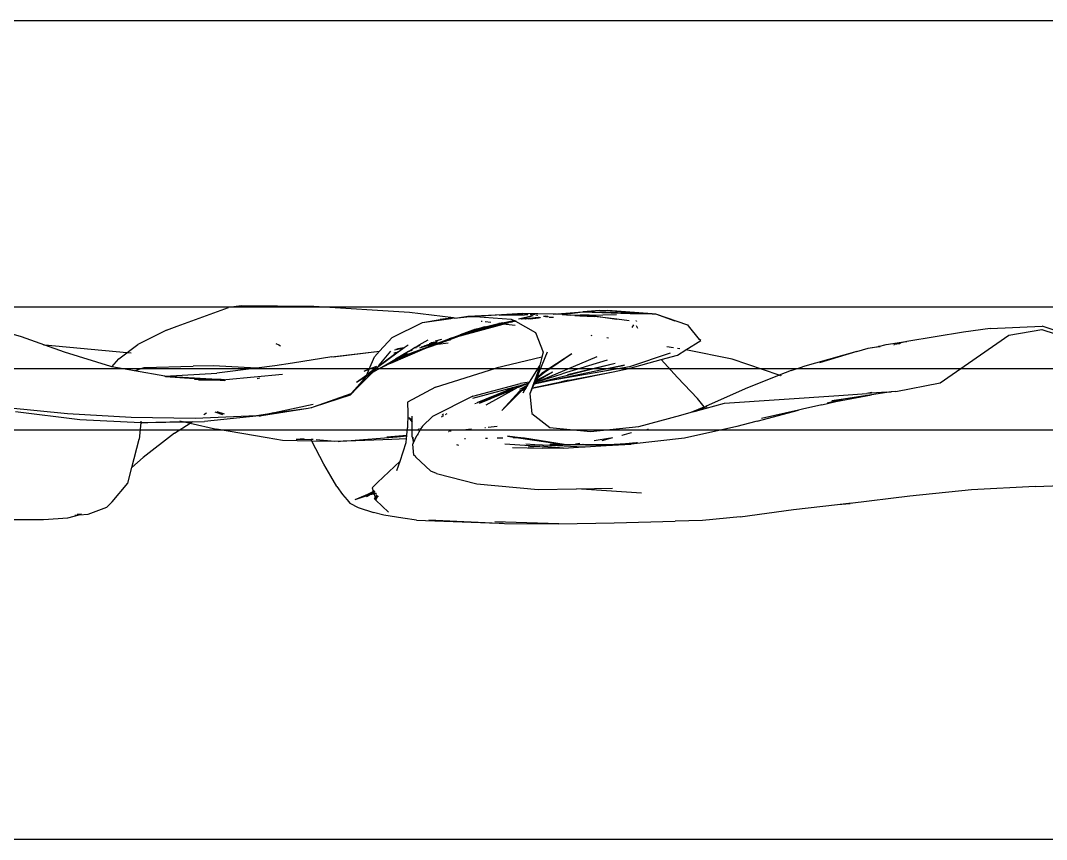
# Model space of a CAD drawing. Header units: millimetres. Extents: x -41292 to 298682, y -22072 to 33155.
# Drawn here: x 32551.6 to 32802.2, y 1090.6 to 1290.6 of the extents above; entities that cross this region are included whole.
import ezdxf

# ---------------------------------------------------------------- set-up
doc = ezdxf.new("R2010")
doc.units = ezdxf.units.MM
doc.layers.add('창호', color=4, linetype='Continuous')
doc.layers.add('틀', color=8, linetype='Continuous')

# ---------------------------------------------------------------- blocks, each defined once
blk = doc.blocks.new('AHSISHEUD')
for p, q in [((33217.21, 18864.06), (33229.81, 18868.62)), ((33232.99, 18869), (33229.81, 18868.62)), ((33250.64, 18868.85), (33232.99, 18869)), ((33274.03, 18867.37), (33250.64, 18868.85)), ((33284.71, 18866.04), (33274.03, 18867.37)), ((33301.65, 18867.16), (33290.01, 18866.38)), ((33291.56, 18866.66), (33301.65, 18867.16)), ((33297.73, 18866.81), (33302.8, 18866.88)), ((33309.05, 18866.99), (33301.65, 18867.16)), ((33302.8, 18866.88), (33302.09, 18866.82)), ((33303.02, 18866.83), (33302.8, 18866.88)), ((33303.49, 18866.89), (33303.72, 18866.85)), ((33303.72, 18866.85), (33303.88, 18866.89)), ((33303.97, 18866.82), (33303.72, 18866.85)), ((33304.14, 18866.86), (33303.97, 18866.82)), ((33304.7, 18866.79), (33304.14, 18866.86)), ((33309.05, 18866.99), (33316.33, 18867.52)), ((33309.93, 18866.97), (33309.05, 18866.99)), ((33311.26, 18866.88), (33309.93, 18866.97)), ((33311.26, 18866.88), (33311.4, 18866.9)), ((33311.4, 18866.9), (33316.33, 18867.52)), ((33311.4, 18866.9), (33313.29, 18866.75)), ((33320.49, 18867.85), (33316.33, 18867.52)), ((33333.24, 18867.04), (33316.33, 18867.52)), ((33316.33, 18867.52), (33327.87, 18867.12)), ((33317.89, 18866.71), (33324.55, 18866.87)), ((33333.24, 18867.04), (33320.49, 18867.85)), ((33320.49, 18867.85), (33322.46, 18867.83)), ((33333.24, 18867.04), (33322.46, 18867.83)), ((33327.87, 18867.12), (33333.24, 18867.04)), ((33333.24, 18867.04), (33334.1, 18867.01)), ((33334.1, 18867.01), (33338.79, 18865.3)), ((33334.1, 18867.01), (33341.89, 18864.33)), ((33179.22, 18861.39), (33167.36, 18864.85)), ((33269.77, 18861.3), (33277.16, 18864.93)), ((33277.16, 18864.93), (33284.08, 18865.91)), ((33277.16, 18864.93), (33281.51, 18865.62)), ((33284.71, 18866.04), (33281.51, 18865.62)), ((33281.51, 18865.62), (33284.08, 18865.91)), ((33284.08, 18865.91), (33284.71, 18866.04)), ((33284.95, 18866.01), (33284.71, 18866.04)), ((33284.95, 18866.01), (33285.72, 18866.1)), ((33285.38, 18865.96), (33285.31, 18865.97)), ((33285.72, 18866.1), (33288.26, 18866.51)), ((33285.72, 18866.1), (33287.96, 18866.27)), ((33286.41, 18861.65), (33296.87, 18864.53)), ((33287.96, 18866.27), (33289.39, 18866.43)), ((33290.01, 18866.38), (33287.96, 18866.27)), ((33288.26, 18866.51), (33291.56, 18866.66)), ((33288.26, 18866.51), (33289.39, 18866.43)), ((33289.39, 18866.43), (33291.56, 18866.66)), ((33289.39, 18866.43), (33290.01, 18866.38)), ((33296.1, 18864.47), (33289.44, 18862.76)), ((33290.01, 18866.38), (33298.86, 18865.77)), ((33291.41, 18863.49), (33296.1, 18864.47)), ((33291.72, 18865.17), (33291.47, 18865.2)), ((33295.37, 18864.49), (33291.84, 18863.65)), ((33293.82, 18864.91), (33292.46, 18865.08)), ((33295.97, 18864.65), (33295.37, 18864.49)), ((33296.12, 18864.63), (33295.37, 18864.49)), ((33295.97, 18864.65), (33295.8, 18864.67)), ((33302.09, 18866.82), (33295.9, 18866.71)), ((33295.9, 18866.71), (33297.73, 18866.81)), ((33296.67, 18864.83), (33295.97, 18864.65)), ((33296.12, 18864.63), (33295.97, 18864.65)), ((33296.52, 18864.58), (33296.1, 18864.47)), ((33296.18, 18864.62), (33296.12, 18864.63)), ((33296.18, 18864.62), (33297.56, 18864.84)), ((33296.52, 18864.58), (33296.18, 18864.62)), ((33296.59, 18864.57), (33296.52, 18864.58)), ((33296.67, 18864.59), (33296.59, 18864.57)), ((33296.67, 18864.83), (33299.51, 18865.4)), ((33296.67, 18864.83), (33298.31, 18865.04)), ((33296.67, 18864.59), (33298.28, 18864.92)), ((33297.56, 18864.84), (33296.67, 18864.59)), ((33296.87, 18864.53), (33296.67, 18864.59)), ((33296.87, 18864.53), (33298.28, 18864.92)), ((33299.79, 18864.17), (33296.87, 18864.53)), ((33297.9, 18864.9), (33297.56, 18864.84)), ((33297.73, 18866.81), (33302.09, 18866.82)), ((33298.31, 18865.04), (33297.9, 18864.9)), ((33298.28, 18864.92), (33297.9, 18864.9)), ((33298.61, 18865.02), (33298.28, 18864.92)), ((33298.31, 18865.04), (33298.52, 18865.09)), ((33298.52, 18865.09), (33298.82, 18865.13)), ((33298.61, 18865.02), (33299.27, 18865.2)), ((33298.61, 18865.02), (33299.1, 18865.09)), ((33298.82, 18865.13), (33299.16, 18865.22)), ((33298.86, 18865.77), (33299.51, 18865.4)), ((33299.76, 18865.26), (33299.1, 18865.09)), ((33299.1, 18865.09), (33299.27, 18865.2)), ((33299.16, 18865.22), (33299.27, 18865.2)), ((33299.27, 18865.2), (33299.6, 18865.29)), ((33299.51, 18865.4), (33299.65, 18865.43)), ((33299.63, 18865.34), (33299.51, 18865.4)), ((33299.6, 18865.29), (33299.63, 18865.34)), ((33299.6, 18865.29), (33299.7, 18865.3)), ((33299.63, 18865.34), (33299.73, 18865.4)), ((33299.63, 18865.34), (33299.7, 18865.3)), ((33299.78, 18865.38), (33299.7, 18865.3)), ((33299.7, 18865.3), (33299.76, 18865.26)), ((33299.76, 18865.26), (33299.8, 18865.24)), ((33299.78, 18865.38), (33299.84, 18865.35)), ((33299.8, 18865.24), (33299.89, 18865.33)), ((33299.8, 18865.24), (33299.85, 18865.22)), ((33299.85, 18865.22), (33299.98, 18865.29)), ((33300, 18865.28), (33299.85, 18865.22)), ((33299.85, 18865.22), (33304.76, 18862.47)), ((33300.07, 18865.25), (33300, 18865.28)), ((33304.14, 18866.55), (33300.61, 18865.77)), ((33301.2, 18865.78), (33301.38, 18865.78)), ((33301.44, 18865.8), (33301.38, 18865.78)), ((33301.49, 18865.78), (33301.44, 18865.8)), ((33304.14, 18866.55), (33301.49, 18865.78)), ((33301.49, 18865.78), (33303.25, 18865.96)), ((33302.3, 18865.78), (33302.4, 18865.78)), ((33302.4, 18865.78), (33303.25, 18865.96)), ((33302.97, 18865.79), (33304.56, 18866.03)), ((33303.25, 18865.96), (33303.31, 18865.97)), ((33303.31, 18865.97), (33305.39, 18866.25)), ((33303.31, 18865.97), (33305.59, 18866.2)), ((33303.31, 18865.97), (33304.56, 18866.03)), ((33303.46, 18865.78), (33303.34, 18865.79)), ((33303.46, 18865.78), (33305.53, 18866.08)), ((33304.94, 18866.05), (33303.46, 18865.78)), ((33304.18, 18866.54), (33304.14, 18866.55)), ((33304.56, 18866.03), (33304.94, 18866.05)), ((33305.25, 18866.73), (33304.84, 18866.69)), ((33304.94, 18866.05), (33305.59, 18866.2)), ((33304.94, 18866.05), (33305.53, 18866.08)), ((33305.25, 18866.73), (33305.32, 18866.72)), ((33305.39, 18866.25), (33305.45, 18866.24)), ((33305.53, 18866.08), (33305.9, 18866.13)), ((33305.59, 18866.2), (33305.72, 18866.17)), ((33305.9, 18866.13), (33306.01, 18866.1)), ((33307.1, 18866.36), (33306.75, 18866.41)), ((33307.29, 18866.44), (33307.1, 18866.36)), ((33307.78, 18866.43), (33307.1, 18866.36)), ((33307.29, 18866.44), (33307.36, 18866.48)), ((33307.32, 18866.33), (33307.78, 18866.43)), ((33307.36, 18866.48), (33307.5, 18866.46)), ((33307.78, 18866.43), (33307.92, 18866.41)), ((33308.12, 18866.21), (33309.18, 18866.26)), ((33314.38, 18866.67), (33313.29, 18866.75)), ((33315.68, 18866.73), (33314.38, 18866.67)), ((33314.38, 18866.67), (33315.61, 18866.59)), ((33315.61, 18866.59), (33317.89, 18866.71)), ((33315.61, 18866.59), (33319.18, 18866.36)), ((33317.89, 18866.71), (33315.68, 18866.73)), ((33317.89, 18866.71), (33324.6, 18865.75)), ((33324.6, 18865.75), (33319.18, 18866.36)), ((33327.68, 18865.36), (33324.6, 18865.75)), ((33328.69, 18864.33), (33328.28, 18863.72)), ((33329.37, 18865.37), (33329.29, 18865.25)), ((33329.47, 18865.24), (33329.51, 18865.35)), ((33338.79, 18865.3), (33338.84, 18865.28)), ((33341.89, 18864.33), (33342.08, 18864.1)), ((33214.67, 18863.04), (33207.62, 18859.54)), ((33214.67, 18863.04), (33217.21, 18864.06)), ((33289.44, 18862.76), (33283.69, 18860.95)), ((33283.69, 18860.95), (33286.36, 18861.94)), ((33290.71, 18863.35), (33286.36, 18861.94)), ((33289.46, 18863.08), (33286.36, 18861.94)), ((33289.44, 18862.76), (33286.41, 18861.65)), ((33289.44, 18862.76), (33291.41, 18863.49)), ((33289.73, 18863.14), (33289.46, 18863.08)), ((33289.87, 18863.18), (33289.73, 18863.14)), ((33289.87, 18863.18), (33292.05, 18863.81)), ((33290.71, 18863.35), (33289.87, 18863.18)), ((33290.71, 18863.35), (33291.41, 18863.49)), ((33291.13, 18863.48), (33290.71, 18863.35)), ((33292.05, 18863.81), (33291.13, 18863.48)), ((33291.84, 18863.65), (33291.13, 18863.48)), ((33291.41, 18863.49), (33291.84, 18863.65)), ((33291.84, 18863.65), (33292.42, 18863.9)), ((33292.42, 18863.9), (33292.05, 18863.81)), ((33292.42, 18863.9), (33292.65, 18863.95)), ((33304.76, 18862.47), (33306.67, 18857.72)), ((33329.73, 18863.43), (33329.45, 18864.07)), ((33342.08, 18864.1), (33342.16, 18864.07)), ((33344.85, 18860.8), (33342.16, 18864.07)), ((33409.32, 18862.57), (33395.47, 18860.31)), ((33403.63, 18850.19), (33420.41, 18861.84)), ((33415.83, 18863.46), (33409.32, 18862.57)), ((33415.83, 18863.46), (33428.57, 18864.04)), ((33420.41, 18861.84), (33428.43, 18863.24)), ((33428.43, 18863.24), (33435, 18861.13)), ((33428.99, 18863.88), (33428.57, 18864.04)), ((33435.6, 18861.65), (33428.99, 18863.88)), ((33184.9, 18859.37), (33179.22, 18861.39)), ((33184.9, 18859.37), (33184.55, 18859.41)), ((33189.75, 18857.66), (33184.9, 18859.37)), ((33204.96, 18857.54), (33184.9, 18859.37)), ((33205.38, 18857.85), (33207.62, 18859.54)), ((33241.36, 18859.77), (33242.04, 18859.44)), ((33242.04, 18859.44), (33242.51, 18859.21)), ((33266.64, 18857.89), (33269.77, 18861.3)), ((33272.73, 18858.82), (33273.68, 18859.51)), ((33276.05, 18859.23), (33276.23, 18859.33)), ((33276.23, 18859.33), (33276.39, 18859.43)), ((33276.57, 18859.4), (33276.23, 18859.33)), ((33276.39, 18859.43), (33278.55, 18860.71)), ((33276.39, 18859.43), (33276.68, 18859.48)), ((33278.68, 18859.37), (33276.4, 18858.66)), ((33278.27, 18859.32), (33276.88, 18858.87)), ((33277.2, 18858.29), (33281.76, 18860.24)), ((33280.93, 18859.65), (33277.2, 18858.29)), ((33277.77, 18859.27), (33278.27, 18859.32)), ((33278.15, 18859.44), (33280.18, 18859.94)), ((33278.31, 18859.33), (33278.27, 18859.32)), ((33280.18, 18859.94), (33278.31, 18859.33)), ((33278.31, 18859.33), (33278.68, 18859.37)), ((33278.7, 18859.38), (33278.68, 18859.37)), ((33280.07, 18859.81), (33278.7, 18859.38)), ((33278.7, 18859.38), (33279.49, 18859.48)), ((33280.18, 18859.94), (33278.83, 18859.74)), ((33279.14, 18859.27), (33281.76, 18860.24)), ((33279.16, 18859.89), (33279.26, 18859.93)), ((33280.81, 18860.24), (33279.26, 18859.93)), ((33279.26, 18859.93), (33280.63, 18860.13)), ((33280.18, 18859.94), (33280.37, 18859.99)), ((33280.36, 18860.42), (33281.9, 18860.87)), ((33280.47, 18860.04), (33280.37, 18859.99)), ((33283.62, 18860.63), (33280.93, 18859.65)), ((33280.93, 18859.65), (33283.47, 18859.96)), ((33281.76, 18860.24), (33283.69, 18860.95)), ((33286.41, 18861.65), (33283.62, 18860.63)), ((33283.62, 18860.63), (33283.98, 18860.69)), ((33283.69, 18860.95), (33286.41, 18861.65)), ((33318.6, 18861.67), (33318.35, 18861.71)), ((33322.6, 18861.08), (33322.23, 18861.14)), ((33341.51, 18858.24), (33345.14, 18860.51)), ((33345.14, 18860.51), (33344.85, 18860.8)), ((33388.6, 18859.07), (33390.47, 18859.57)), ((33390.47, 18859.57), (33395.26, 18860.27)), ((33392.27, 18859.51), (33392.44, 18859.58)), ((33393.68, 18859.71), (33392.44, 18859.58)), ((33393.31, 18859.9), (33395.26, 18860.27)), ((33395.06, 18860.17), (33393.31, 18859.9)), ((33393.86, 18859.76), (33393.68, 18859.71)), ((33395.26, 18860.27), (33395.42, 18860.29)), ((33395.42, 18860.29), (33395.47, 18860.31)), ((33201, 18854.16), (33189.75, 18857.66)), ((33202.95, 18856.05), (33204.96, 18857.54)), ((33204.96, 18857.54), (33205.38, 18857.85)), ((33206.03, 18857.45), (33204.96, 18857.54)), ((33254.98, 18856.5), (33266.64, 18857.89)), ((33255.37, 18856.5), (33266.64, 18857.89)), ((33265.41, 18856.55), (33266.64, 18857.89)), ((33266.19, 18853.99), (33271.23, 18857.73)), ((33266.59, 18854.47), (33269.44, 18857.94)), ((33271.23, 18857.73), (33266.88, 18854.59)), ((33269.44, 18854.97), (33277.2, 18858.29)), ((33275.56, 18857.69), (33269.44, 18854.97)), ((33270.2, 18857.48), (33271.23, 18857.73)), ((33272.35, 18858.54), (33270.31, 18858.16)), ((33273.72, 18857.85), (33270.6, 18856.01)), ((33270.63, 18858.38), (33270.72, 18858.41)), ((33270.72, 18858.41), (33272.35, 18858.54)), ((33275.56, 18857.69), (33271.03, 18856.04)), ((33271.06, 18858.54), (33272.73, 18858.82)), ((33271.23, 18857.73), (33272.35, 18858.54)), ((33271.9, 18856.51), (33279.1, 18859.25)), ((33273.41, 18857.32), (33271.9, 18856.51)), ((33272.35, 18858.54), (33272.73, 18858.82)), ((33273.72, 18857.85), (33275.16, 18858.7)), ((33274.55, 18858.08), (33273.72, 18857.85)), ((33274.68, 18858.16), (33274.55, 18858.08)), ((33275.69, 18859.02), (33275.16, 18858.7)), ((33275.16, 18858.7), (33275.71, 18858.84)), ((33279.1, 18859.25), (33275.56, 18857.69)), ((33275.69, 18859.02), (33275.87, 18859.12)), ((33275.69, 18859.02), (33276.02, 18859.04)), ((33275.87, 18859.12), (33276.36, 18859.26)), ((33275.87, 18859.12), (33276.05, 18859.23)), ((33276.02, 18859.04), (33276.05, 18859.06)), ((33276.36, 18859.26), (33276.05, 18859.23)), ((33276.4, 18859.29), (33276.36, 18859.26)), ((33277.74, 18859.25), (33277.77, 18859.27)), ((33279.1, 18859.25), (33279.14, 18859.27)), ((33305.07, 18851.44), (33307.73, 18857.73)), ((33306.67, 18857.72), (33306.31, 18856.42)), ((33306.44, 18852.61), (33313.68, 18857.32)), ((33306.93, 18852.81), (33313.68, 18857.32)), ((33337.66, 18857.4), (33327.71, 18854.06)), ((33334.07, 18857.4), (33334.05, 18857.43)), ((33335.46, 18855.85), (33339.46, 18856.96)), ((33338.48, 18858.73), (33336.82, 18858.97)), ((33339.99, 18858.5), (33339.43, 18858.58)), ((33339.46, 18856.96), (33341.51, 18858.24)), ((33352.85, 18855.95), (33341.51, 18858.24)), ((33383.23, 18857.82), (33369.96, 18854.1)), ((33383.23, 18857.82), (33374.15, 18855.08)), ((33383.23, 18857.82), (33386.04, 18858.66)), ((33386.04, 18858.66), (33388.6, 18859.07)), ((33386.04, 18858.66), (33388.15, 18858.95)), ((33388.3, 18858.97), (33388.95, 18859.06)), ((33389.25, 18859.16), (33388.6, 18859.07)), ((33201.27, 18854.11), (33202.95, 18856.05)), ((33226.08, 18854.37), (33221.15, 18854.27)), ((33236.63, 18853.79), (33226.08, 18854.37)), ((33241.08, 18854.35), (33236.63, 18853.79)), ((33245.42, 18855.01), (33241.08, 18854.35)), ((33254.98, 18856.5), (33245.42, 18855.01)), ((33264.18, 18853.55), (33265.41, 18856.55)), ((33266.69, 18854.45), (33266.39, 18854.23)), ((33266.39, 18854.23), (33266.51, 18854.38)), ((33266.51, 18854.38), (33266.59, 18854.47)), ((33266.69, 18854.45), (33266.51, 18854.38)), ((33266.59, 18854.47), (33266.88, 18854.59)), ((33266.88, 18854.59), (33266.69, 18854.45)), ((33270.91, 18855.99), (33267.4, 18854.12)), ((33267.4, 18854.12), (33270.02, 18855.66)), ((33270.91, 18855.99), (33267.43, 18854.08)), ((33267.43, 18854.08), (33268.39, 18854.52)), ((33269.44, 18854.97), (33268.39, 18854.52)), ((33270.02, 18855.66), (33270.6, 18856.01)), ((33270.91, 18855.99), (33270.02, 18855.66)), ((33270.6, 18856.01), (33271.82, 18856.47)), ((33270.91, 18855.99), (33271.03, 18856.04)), ((33271.82, 18856.47), (33271.03, 18856.04)), ((33271.82, 18856.47), (33271.9, 18856.51)), ((33306.31, 18856.42), (33295.08, 18853.78)), ((33305.8, 18854.53), (33303.26, 18850.35)), ((33324.25, 18854.91), (33304.43, 18849.94)), ((33305.8, 18854.53), (33305.28, 18852.63)), ((33306.31, 18856.42), (33305.8, 18854.53)), ((33319.77, 18856.56), (33306.11, 18850.8)), ((33326.5, 18854.5), (33308.56, 18850.75)), ((33322.29, 18855.76), (33311.26, 18852.41)), ((33324.25, 18854.91), (33312.6, 18852.11)), ((33321.17, 18853.46), (33326.5, 18854.5)), ((33327.57, 18853.66), (33335.46, 18855.85)), ((33339.46, 18851.51), (33335.46, 18855.85)), ((33364.33, 18852.03), (33352.85, 18855.95)), ((33201.27, 18854.11), (33201, 18854.16)), ((33206.84, 18853.12), (33201.27, 18854.11)), ((33206.84, 18853.12), (33209.16, 18853.92)), ((33214.21, 18851.81), (33206.84, 18853.12)), ((33209.16, 18853.92), (33221.15, 18854.27)), ((33214.21, 18851.81), (33226.92, 18852.55)), ((33214.42, 18851.76), (33214.21, 18851.81)), ((33236.63, 18853.79), (33226.92, 18852.55)), ((33242.99, 18852.2), (33229.14, 18850.92)), ((33260.37, 18848.15), (33264.97, 18852.68)), ((33261.05, 18850.36), (33263.6, 18852.16)), ((33262.89, 18853.06), (33264.18, 18853.55)), ((33264.16, 18853.53), (33262.89, 18853.06)), ((33263.44, 18851.78), (33263.5, 18851.81)), ((33263.5, 18851.81), (33264.97, 18852.68)), ((33263.5, 18851.81), (33263.6, 18852.16)), ((33263.6, 18852.16), (33264.16, 18853.53)), ((33263.83, 18852.32), (33265.82, 18853.72)), ((33265.86, 18853.84), (33263.89, 18852.42)), ((33264.16, 18853.53), (33264.18, 18853.55)), ((33264.77, 18853.78), (33264.74, 18853.74)), ((33264.77, 18853.78), (33265.98, 18854.24)), ((33265.96, 18854.18), (33264.77, 18853.78)), ((33266.96, 18853.86), (33264.97, 18852.68)), ((33264.97, 18852.68), (33265.72, 18853.42)), ((33265.72, 18853.42), (33266.19, 18853.99)), ((33266.19, 18853.99), (33266.39, 18854.23)), ((33266.96, 18853.86), (33267.4, 18854.12)), ((33266.96, 18853.86), (33267.43, 18854.08)), ((33280.34, 18849.1), (33295.08, 18853.78)), ((33305.28, 18852.63), (33303.4, 18847.5)), ((33303.98, 18848.88), (33323.73, 18852.91)), ((33308.94, 18852.8), (33304.58, 18850.29)), ((33305.03, 18851.35), (33305.73, 18851.89)), ((33306.44, 18852.61), (33305.07, 18851.44)), ((33305.44, 18851.59), (33306.93, 18852.81)), ((33305.73, 18851.89), (33305.44, 18851.59)), ((33308.94, 18852.8), (33305.61, 18851.07)), ((33305.73, 18851.89), (33306.93, 18852.81)), ((33306.44, 18852.61), (33305.73, 18851.89)), ((33306.93, 18852.81), (33306.44, 18852.61)), ((33306.66, 18850.89), (33311.26, 18852.41)), ((33327.71, 18854.06), (33308.56, 18850.75)), ((33313.01, 18850.82), (33323.73, 18852.91)), ((33323.73, 18852.91), (33327.57, 18853.66)), ((33364.33, 18852.03), (33356.01, 18848.71)), ((33367.26, 18853.2), (33364.33, 18852.03)), ((33364.66, 18851.92), (33364.49, 18851.98)), ((33364.78, 18851.97), (33364.66, 18851.92)), ((33367.26, 18853.2), (33369.96, 18854.1)), ((33214.42, 18851.76), (33224.89, 18851.01)), ((33227.13, 18851), (33214.42, 18851.76)), ((33221.86, 18850.98), (33221.46, 18851.01)), ((33224.89, 18851.01), (33221.86, 18850.98)), ((33222.47, 18850.93), (33226.57, 18850.89)), ((33224.89, 18851.01), (33226.57, 18850.89)), ((33226.57, 18850.89), (33228.87, 18850.73)), ((33228.01, 18851.01), (33227.13, 18851)), ((33228.77, 18850.91), (33227.13, 18851)), ((33228.77, 18850.91), (33229.14, 18850.92)), ((33237.46, 18851.29), (33236.82, 18851.17)), ((33259.77, 18847.56), (33263.39, 18851.64)), ((33260.37, 18848.15), (33263.39, 18851.64)), ((33261.05, 18850.36), (33263.44, 18851.78)), ((33263.39, 18851.64), (33263.44, 18851.78)), ((33289.44, 18846.45), (33300.74, 18849.46)), ((33289.46, 18846.92), (33301.12, 18850)), ((33301.01, 18849.45), (33300.11, 18849.21)), ((33300.42, 18849.05), (33301.71, 18849.57)), ((33300.74, 18849.46), (33301.4, 18849.59)), ((33302.73, 18849.56), (33300.84, 18848.58)), ((33301.4, 18849.59), (33301.01, 18849.45)), ((33301.71, 18849.57), (33301.01, 18849.45)), ((33303.26, 18850.35), (33301.12, 18850)), ((33303.11, 18850.1), (33301.4, 18849.59)), ((33301.4, 18849.59), (33302.23, 18849.76)), ((33301.77, 18849.58), (33301.71, 18849.57)), ((33301.77, 18849.58), (33302.23, 18849.76)), ((33302.22, 18849.18), (33302.73, 18849.56)), ((33302.66, 18849.36), (33302.22, 18849.18)), ((33302.23, 18849.76), (33303.11, 18850.1)), ((33302.66, 18849.36), (33302.59, 18849.24)), ((33302.81, 18849.61), (33302.66, 18849.36)), ((33302.81, 18849.61), (33302.73, 18849.56)), ((33302.81, 18849.61), (33303.11, 18850.1)), ((33303.26, 18850.35), (33303.11, 18850.1)), ((33304.02, 18848.95), (33312.48, 18850.79)), ((33304.02, 18848.95), (33304.41, 18849.89)), ((33307.84, 18850.63), (33304.41, 18849.89)), ((33304.41, 18849.89), (33304.43, 18849.94)), ((33304.43, 18849.94), (33304.52, 18850.13)), ((33305.53, 18850.56), (33304.52, 18850.13)), ((33304.52, 18850.13), (33304.58, 18850.29)), ((33304.58, 18850.29), (33304.72, 18850.6)), ((33305.61, 18851.07), (33304.72, 18850.6)), ((33304.72, 18850.6), (33304.78, 18850.74)), ((33304.78, 18850.74), (33305.61, 18851.07)), ((33304.78, 18850.74), (33304.9, 18851.03)), ((33305.44, 18851.59), (33304.9, 18851.03)), ((33304.9, 18851.03), (33304.97, 18851.2)), ((33304.97, 18851.2), (33305.44, 18851.59)), ((33304.97, 18851.2), (33305.03, 18851.35)), ((33305.03, 18851.35), (33305.07, 18851.44)), ((33305.53, 18850.56), (33306.46, 18850.86)), ((33306.11, 18850.8), (33305.53, 18850.56)), ((33306.46, 18850.86), (33306.11, 18850.8)), ((33306.66, 18850.89), (33306.46, 18850.86)), ((33308.56, 18850.75), (33307.84, 18850.63)), ((33312.87, 18850.81), (33311.14, 18850.43)), ((33339.46, 18851.51), (33344.38, 18846.37)), ((33392.78, 18848.1), (33403.63, 18850.19)), ((33250.55, 18844.33), (33259.77, 18847.56)), ((33250.55, 18844.33), (33259.61, 18847.27)), ((33259.61, 18847.27), (33260.37, 18848.15)), ((33259.61, 18847.27), (33259.77, 18847.56)), ((33259.77, 18847.56), (33260.37, 18848.15)), ((33280.34, 18849.1), (33273.47, 18845.47)), ((33289.46, 18846.92), (33279.62, 18841.99)), ((33290.5, 18845.35), (33299.71, 18849.11)), ((33290.5, 18845.35), (33296.21, 18847.5)), ((33296.21, 18847.5), (33291.12, 18845.22)), ((33292.72, 18844.82), (33299.65, 18848.66)), ((33299.65, 18848.66), (33293.96, 18846.35)), ((33299.71, 18849.11), (33296.21, 18847.5)), ((33296.21, 18847.5), (33300.22, 18848.98)), ((33300.89, 18848.15), (33296.51, 18843.43)), ((33296.51, 18843.43), (33300.99, 18847.92)), ((33299.65, 18848.66), (33300.22, 18848.98)), ((33299.71, 18849.11), (33299.81, 18849.13)), ((33299.81, 18849.13), (33299.88, 18849.14)), ((33299.88, 18849.14), (33299.91, 18849.16)), ((33300.11, 18849.21), (33299.91, 18849.16)), ((33300.22, 18848.98), (33300.24, 18849.02)), ((33300.42, 18849.05), (33300.24, 18849.02)), ((33302.22, 18849.18), (33300.84, 18848.58)), ((33300.94, 18848.18), (33300.89, 18848.15)), ((33300.91, 18848.28), (33301.06, 18848.28)), ((33300.92, 18848.25), (33301.06, 18848.28)), ((33300.94, 18848.18), (33301.06, 18848.28)), ((33301.38, 18848.26), (33300.94, 18848.18)), ((33300.99, 18847.92), (33300.94, 18848.18)), ((33301.38, 18848.26), (33300.99, 18847.92)), ((33301.06, 18848.28), (33301.13, 18848.29)), ((33301.13, 18848.29), (33301.23, 18848.35)), ((33301.23, 18848.35), (33302.22, 18849.18)), ((33302, 18848.8), (33301.23, 18848.35)), ((33301.23, 18848.35), (33301.51, 18848.37)), ((33302.09, 18848.41), (33301.38, 18848.26)), ((33301.51, 18848.37), (33301.38, 18848.26)), ((33301.54, 18848.37), (33301.51, 18848.37)), ((33301.57, 18848.42), (33301.54, 18848.37)), ((33301.6, 18848.43), (33301.57, 18848.42)), ((33302, 18848.8), (33301.6, 18848.43)), ((33301.6, 18848.43), (33302.17, 18848.55)), ((33301.6, 18848.43), (33302.14, 18848.5)), ((33302.09, 18848.41), (33301.65, 18847.69)), ((33302.16, 18848.88), (33302, 18848.8)), ((33302.14, 18848.5), (33302.09, 18848.41)), ((33302.17, 18848.55), (33302.14, 18848.5)), ((33302.16, 18848.88), (33302.59, 18849.24)), ((33302.49, 18849.08), (33302.16, 18848.88)), ((33302.49, 18849.08), (33302.17, 18848.55)), ((33302.59, 18849.24), (33302.49, 18849.08)), ((33303.98, 18848.88), (33303.4, 18847.5)), ((33303.4, 18847.5), (33303.86, 18842.68)), ((33303.98, 18848.88), (33304.02, 18848.95)), ((33356.01, 18848.71), (33346.34, 18844.43)), ((33350.98, 18845.19), (33378.9, 18847.07)), ((33378.17, 18845.65), (33386.88, 18847.27)), ((33378.9, 18847.07), (33385.73, 18847.58)), ((33386.88, 18847.27), (33379.98, 18846.2)), ((33390.4, 18847.92), (33385.73, 18847.58)), ((33386.94, 18847.87), (33385.73, 18847.58)), ((33391.69, 18848.02), (33386.88, 18847.27)), ((33390.4, 18847.92), (33390.54, 18847.95)), ((33390.54, 18847.95), (33391.69, 18848.02)), ((33391.74, 18848.02), (33391.69, 18848.02)), ((33392.78, 18848.1), (33391.74, 18848.02)), ((33250.47, 18844.93), (33240.98, 18842.87)), ((33250.15, 18844.19), (33250.55, 18844.33)), ((33273.47, 18845.47), (33273.6, 18842.76)), ((33289.95, 18845.03), (33289.98, 18845.05)), ((33290.3, 18845.15), (33289.98, 18845.05)), ((33290.75, 18845.3), (33290.43, 18845.19)), ((33291.12, 18845.22), (33293.7, 18846.26)), ((33293.74, 18846.26), (33293.7, 18846.26)), ((33293.96, 18846.35), (33293.74, 18846.26)), ((33342.82, 18843.02), (33346, 18844.3)), ((33343.84, 18843.29), (33350.98, 18845.19)), ((33346, 18844.3), (33344.38, 18846.37)), ((33346, 18844.3), (33346.34, 18844.43)), ((33346.13, 18844.13), (33346, 18844.3)), ((33346.61, 18844.35), (33346.13, 18844.13)), ((33374.69, 18844.78), (33370.01, 18843.77)), ((33374.69, 18844.78), (33378.17, 18845.65)), ((33379.98, 18846.2), (33376.06, 18845.26)), ((33376.06, 18845.26), (33378.17, 18845.65)), ((33379.98, 18846.2), (33377.15, 18845.76)), ((33175.62, 18844.17), (33190.45, 18842.73)), ((33193.5, 18841.19), (33177.72, 18843.1)), ((33190.45, 18842.73), (33205.97, 18841.81)), ((33205.97, 18841.81), (33221.67, 18841.56)), ((33221.67, 18841.56), (33236.64, 18842.25)), ((33223.73, 18842.45), (33224.43, 18842.89)), ((33237.26, 18842.13), (33223.94, 18840.75)), ((33226.46, 18843.14), (33228.33, 18842.46)), ((33226.95, 18843.2), (33228.69, 18842.59)), ((33236.64, 18842.25), (33240.89, 18842.85)), ((33237.26, 18842.13), (33237.62, 18842.15)), ((33237.62, 18842.15), (33237.83, 18842.19)), ((33237.83, 18842.19), (33249.21, 18844.04)), ((33240.89, 18842.85), (33237.83, 18842.19)), ((33240.89, 18842.85), (33240.98, 18842.87)), ((33240.98, 18842.87), (33249.21, 18844.04)), ((33249.21, 18844.04), (33249.99, 18844.15)), ((33249.99, 18844.15), (33250.08, 18844.18)), ((33250.08, 18844.18), (33250.15, 18844.19)), ((33273.6, 18842.76), (33273.5, 18839.21)), ((33274.65, 18841.04), (33274.64, 18842.07)), ((33279.62, 18841.99), (33277.15, 18839.62)), ((33281.77, 18841.86), (33282.41, 18842.23)), ((33282.05, 18842.3), (33282.09, 18842.36)), ((33282.29, 18842.5), (33282.09, 18842.36)), ((33282.75, 18842.43), (33282.91, 18842.53)), ((33283.05, 18842.61), (33283.23, 18842.71)), ((33303.86, 18842.68), (33308.26, 18839.25)), ((33330.04, 18839.5), (33340.25, 18842.33)), ((33340.25, 18842.33), (33342.82, 18843.02)), ((33342.82, 18843.02), (33343.84, 18843.29)), ((33346.13, 18844.13), (33343.84, 18843.29)), ((33358.95, 18840.84), (33369.04, 18843.51)), ((33369.04, 18843.51), (33359.98, 18841.49)), ((33370.01, 18843.77), (33369.04, 18843.51)), ((33208.36, 18840.44), (33193.5, 18841.19)), ((33208.36, 18840.44), (33207.93, 18836.45)), ((33208.4, 18840.83), (33208.36, 18840.48)), ((33208.63, 18840.42), (33208.36, 18840.44)), ((33218.88, 18840.67), (33208.63, 18840.42)), ((33208.63, 18840.42), (33210.08, 18840.52)), ((33210.08, 18840.52), (33218.88, 18840.67)), ((33216.55, 18837.87), (33220.41, 18840.33)), ((33217.9, 18840.89), (33218.88, 18840.67)), ((33218.88, 18840.67), (33218.98, 18840.65)), ((33218.98, 18840.65), (33221, 18840.7)), ((33218.98, 18840.65), (33220.41, 18840.33)), ((33220.41, 18840.33), (33221, 18840.7)), ((33220.41, 18840.33), (33226.82, 18838.9)), ((33221, 18840.7), (33221.08, 18840.76)), ((33221, 18840.7), (33223.94, 18840.75)), ((33274.65, 18841.04), (33273.79, 18841.64)), ((33273.79, 18841.64), (33274.65, 18840.59)), ((33274.65, 18840.59), (33274.65, 18841.04)), ((33274.68, 18836.99), (33274.65, 18840.59)), ((33277.15, 18839.62), (33276.56, 18838.77)), ((33276.71, 18839.6), (33276.67, 18839.63)), ((33295.44, 18839.55), (33293.17, 18839.31)), ((33318.18, 18838.33), (33330.04, 18839.5)), ((33353.96, 18839.54), (33341.21, 18836.69)), ((33358.6, 18840.76), (33353.96, 18839.54)), ((33358.95, 18840.84), (33358.6, 18840.76)), ((33216.55, 18837.87), (33208.9, 18831.99)), ((33239.21, 18836.75), (33226.82, 18838.9)), ((33258.7, 18836.03), (33270.99, 18836.97)), ((33268.43, 18837.04), (33273.35, 18837.45)), ((33270.99, 18836.97), (33273.33, 18837.24)), ((33273.27, 18836.57), (33273.33, 18837.24)), ((33273.33, 18837.24), (33273.35, 18837.45)), ((33273.35, 18837.45), (33273.5, 18839.21)), ((33274.68, 18836.99), (33274.85, 18835.88)), ((33274.79, 18836.94), (33274.85, 18835.88)), ((33274.88, 18835.38), (33275.82, 18837.36)), ((33275.88, 18837.41), (33275.82, 18837.36)), ((33276.01, 18837.67), (33275.88, 18837.41)), ((33275.88, 18837.41), (33276.04, 18837.53)), ((33275.93, 18837.66), (33276.01, 18837.67)), ((33276.56, 18838.77), (33276.01, 18837.67)), ((33276.01, 18837.67), (33276.11, 18837.68)), ((33276.09, 18838.86), (33276.13, 18838.8)), ((33276.26, 18839.09), (33276.3, 18839.03)), ((33276.44, 18838.42), (33276.56, 18838.77)), ((33276.44, 18838.42), (33276.48, 18838.37)), ((33276.44, 18838.29), (33276.48, 18838.37)), ((33276.56, 18838.77), (33276.77, 18838.9)), ((33283.54, 18838.3), (33283.62, 18838.3)), ((33284.21, 18838.37), (33283.62, 18838.3)), ((33283.95, 18838.46), (33284, 18838.47)), ((33286.81, 18838.64), (33286.75, 18838.63)), ((33289.14, 18838.88), (33287.01, 18838.66)), ((33292.57, 18839.24), (33292.42, 18839.23)), ((33295.38, 18836.75), (33296.83, 18836.78)), ((33300.39, 18836.86), (33297.94, 18837.18)), ((33297.94, 18837.18), (33300.07, 18836.86)), ((33299.33, 18836.84), (33300.07, 18836.86)), ((33300.07, 18836.86), (33300.39, 18836.86)), ((33300.07, 18836.86), (33311.75, 18835.09)), ((33302.08, 18836.64), (33300.39, 18836.86)), ((33308.26, 18839.25), (33318.18, 18838.33)), ((33319.11, 18836.09), (33323.12, 18836.78)), ((33321.05, 18836.08), (33323.68, 18836.82)), ((33325.87, 18837.44), (33325.93, 18837.45)), ((33325.93, 18837.45), (33328.19, 18838.09)), ((33328.23, 18838.1), (33328.19, 18838.09)), ((33332.28, 18838.85), (33331.79, 18838.66)), ((33206.17, 18829.51), (33207.93, 18836.45)), ((33239.26, 18836.75), (33239.21, 18836.75)), ((33243, 18836.1), (33239.26, 18836.75)), ((33250.17, 18835.98), (33243, 18836.1)), ((33248.23, 18836.48), (33246.32, 18836.33)), ((33246.32, 18836.33), (33249.95, 18836.4)), ((33249.95, 18836.4), (33249.94, 18836.43)), ((33249.95, 18836.4), (33250.5, 18836.41)), ((33250.17, 18835.98), (33249.95, 18836.4)), ((33256.55, 18835.87), (33250.17, 18835.98)), ((33253.09, 18830.34), (33250.17, 18835.98)), ((33251.16, 18836.39), (33255.77, 18835.97)), ((33255.77, 18835.97), (33257.8, 18836)), ((33256.55, 18835.87), (33257.8, 18836)), ((33257.8, 18836), (33258.7, 18836.03)), ((33258.7, 18836.03), (33269.7, 18836.44)), ((33269.7, 18836.44), (33273.27, 18836.57)), ((33271.69, 18831.08), (33273.18, 18835.59)), ((33273.18, 18835.59), (33273.27, 18836.57)), ((33274.78, 18835.19), (33274.88, 18835.38)), ((33275.05, 18832.56), (33274.78, 18835.19)), ((33274.85, 18835.88), (33274.88, 18835.38)), ((33285.49, 18835.17), (33286, 18834.96)), ((33287.42, 18836.63), (33287.71, 18836.63)), ((33292.59, 18836.69), (33293.07, 18836.7)), ((33297.3, 18835.32), (33305.83, 18834.69)), ((33299.17, 18834.38), (33306.44, 18834.23)), ((33311.75, 18835.09), (33302.08, 18836.64)), ((33302.41, 18835.26), (33304.57, 18835.15)), ((33302.94, 18834.56), (33305.83, 18834.69)), ((33304.57, 18835.15), (33304.6, 18835.15)), ((33304.6, 18835.15), (33310.16, 18834.89)), ((33311.59, 18834.27), (33305.83, 18834.69)), ((33311.59, 18834.27), (33306.44, 18834.23)), ((33311.75, 18835.09), (33308.26, 18835.17)), ((33310.16, 18834.89), (33311.46, 18834.95)), ((33310.16, 18834.89), (33316.46, 18834.59)), ((33311.59, 18834.27), (33316.46, 18834.59)), ((33311.85, 18835.08), (33311.75, 18835.09)), ((33316.35, 18835.11), (33311.85, 18835.08)), ((33322.01, 18834.85), (33311.85, 18835.08)), ((33314.56, 18835.3), (33315.58, 18835.48)), ((33316.39, 18835.1), (33316.35, 18835.11)), ((33316.39, 18835.1), (33323.99, 18835.17)), ((33316.53, 18834.6), (33316.46, 18834.59)), ((33316.53, 18834.6), (33316.61, 18834.59)), ((33316.61, 18834.59), (33316.66, 18834.59)), ((33316.66, 18834.59), (33316.9, 18834.57)), ((33316.9, 18834.57), (33322.01, 18834.85)), ((33322.01, 18834.85), (33328.13, 18835.2)), ((33323.99, 18835.17), (33329.74, 18835.65)), ((33325.46, 18835.18), (33323.99, 18835.17)), ((33325.67, 18835.2), (33325.46, 18835.18)), ((33325.85, 18835.22), (33325.67, 18835.2)), ((33326.79, 18835.28), (33325.85, 18835.22)), ((33328.13, 18835.2), (33325.85, 18835.22)), ((33329.38, 18835.55), (33326.79, 18835.28)), ((33341.21, 18836.69), (33328.13, 18835.2)), ((33329.38, 18835.55), (33329.49, 18835.58)), ((33208.9, 18831.99), (33206.17, 18829.51)), ((33275.44, 18832.19), (33275.05, 18832.56)), ((33275.41, 18832.32), (33275.44, 18832.19)), ((33275.44, 18832.19), (33275.44, 18832.13)), ((33275.44, 18832.13), (33279.2, 18828.61)), ((33205.21, 18825.71), (33206.17, 18829.51)), ((33254.75, 18827.36), (33253.09, 18830.34)), ((33271.69, 18831.08), (33266.16, 18825.83)), ((33270.92, 18828.78), (33271.69, 18831.08)), ((33256.27, 18824.85), (33254.75, 18827.36)), ((33280.55, 18828.07), (33279.2, 18828.61)), ((33280.55, 18828.07), (33290.43, 18825.5)), ((33201.36, 18821.09), (33205.21, 18825.71)), ((33256.27, 18824.85), (33257.64, 18822.92)), ((33264.84, 18824.58), (33266.16, 18825.83)), ((33264.84, 18824.58), (33265.11, 18823.72)), ((33290.43, 18825.5), (33305.45, 18824.15)), ((33305.45, 18824.15), (33314.76, 18824.3)), ((33314.76, 18824.3), (33323.62, 18824.43)), ((33330.67, 18823.25), (33314.76, 18824.3)), ((33426.83, 18824.91), (33411.29, 18824.02)), ((33426.83, 18824.91), (33442.51, 18825.46)), ((33257.64, 18822.92), (33258.74, 18821.58)), ((33263.77, 18822.95), (33260.67, 18821.59)), ((33263.85, 18822.64), (33260.67, 18821.59)), ((33264.25, 18822.77), (33263.47, 18822.32)), ((33263.47, 18822.32), (33263.85, 18822.64)), ((33264.72, 18823.39), (33263.77, 18822.95)), ((33263.85, 18822.64), (33264.72, 18823.39)), ((33264.25, 18822.77), (33263.85, 18822.64)), ((33264.34, 18822.8), (33264.25, 18822.77)), ((33264.68, 18823.02), (33264.34, 18822.8)), ((33265.34, 18822.97), (33264.34, 18822.8)), ((33264.68, 18823.02), (33264.4, 18822.99)), ((33265.23, 18823.35), (33264.68, 18823.02)), ((33265.3, 18823.11), (33264.68, 18823.02)), ((33264.72, 18823.39), (33265.11, 18823.72)), ((33265.15, 18823.58), (33264.72, 18823.39)), ((33265.11, 18823.72), (33265.33, 18823.91)), ((33265.11, 18823.72), (33265.15, 18823.58)), ((33265.47, 18823.73), (33265.15, 18823.58)), ((33265.15, 18823.58), (33265.23, 18823.35)), ((33265.59, 18823.56), (33265.23, 18823.35)), ((33265.23, 18823.35), (33265.3, 18823.11)), ((33265.3, 18823.11), (33265.85, 18823.21)), ((33265.88, 18823.18), (33265.3, 18823.11)), ((33265.3, 18823.11), (33265.34, 18822.97)), ((33265.95, 18823.07), (33265.34, 18822.97)), ((33265.34, 18822.97), (33265.6, 18822.15)), ((33265.42, 18821.9), (33265.6, 18822.15)), ((33265.42, 18821.9), (33265.64, 18822.04)), ((33265.79, 18821.55), (33265.42, 18821.9)), ((33265.6, 18822.15), (33266.11, 18822.86)), ((33265.6, 18822.15), (33265.64, 18822.04)), ((33265.64, 18822.04), (33266.21, 18822.4)), ((33265.64, 18822.04), (33265.79, 18821.55)), ((33265.79, 18821.55), (33266.21, 18822.4)), ((33266.21, 18822.4), (33266.31, 18822.59)), ((33266.21, 18822.4), (33266.38, 18822.5)), ((33396.18, 18822.54), (33381.65, 18820.75)), ((33411.29, 18824.02), (33396.18, 18822.54)), ((33195.52, 18818.09), (33200.02, 18819.81)), ((33200.02, 18819.81), (33201.36, 18821.09)), ((33258.74, 18821.58), (33259.43, 18820.83)), ((33259.43, 18820.83), (33261.42, 18819.76)), ((33261.42, 18819.76), (33265.23, 18818.56)), ((33268.84, 18818.62), (33265.79, 18821.55)), ((33354.74, 18817.45), (33367.81, 18819.27)), ((33367.81, 18819.27), (33378.54, 18820.46)), ((33378.54, 18820.46), (33382, 18820.85)), ((33378.54, 18820.46), (33381.65, 18820.75)), ((33172.52, 18816.78), (33184.6, 18816.82)), ((33184.6, 18816.82), (33190.52, 18817.24)), ((33190.52, 18817.24), (33193.27, 18817.93)), ((33192.28, 18817.87), (33193.27, 18817.93)), ((33193.89, 18818.09), (33192.79, 18818.05)), ((33193.27, 18817.93), (33195.52, 18818.09)), ((33193.27, 18817.93), (33193.89, 18818.09)), ((33267.72, 18817.85), (33265.23, 18818.56)), ((33272.35, 18817.11), (33267.72, 18817.85)), ((33275.74, 18816.68), (33272.35, 18817.11)), ((33278.75, 18816.71), (33295.87, 18815.93)), ((33354.74, 18817.45), (33345.54, 18816.61)), ((33275.74, 18816.68), (33293.5, 18815.97)), ((33293.5, 18815.97), (33295.87, 18815.93)), ((33310.5, 18815.72), (33294.8, 18816.21)), ((33295.87, 18815.93), (33296.9, 18815.92)), ((33296.9, 18815.92), (33297.23, 18815.87)), ((33297.23, 18815.87), (33310.5, 18815.72)), ((33310.5, 18815.72), (33323.99, 18815.97)), ((33323.99, 18815.97), (33338.89, 18816.42)), ((33345.54, 18816.61), (33338.89, 18816.42)), ((34562.05, 18738.67), (29762.05, 18738.67))]:
    blk.add_line(p, q)

msp = doc.modelspace()

# ---------------------------------------------------------------- linework, layer by layer
at = {"layer": '창호'}
for p, q in [((33844.67, 1220.58), (31564.67, 1220.58)), ((33844.67, 1190.58), (31564.67, 1190.58))]:
    msp.add_line(p, q, dxfattribs=at)
at = {"layer": '틀'}
for p, q in [((29134.67, 1290.58), (33934.67, 1290.58)), ((31564.67, 1205.58), (33844.67, 1205.58)), ((33934.67, 1090.58), (29134.67, 1090.58))]:
    msp.add_line(p, q, dxfattribs=at)

# ---------------------------------------------------------------- block references
msp.add_blockref('AHSISHEUD', (-627.37, -17648.09))

doc.saveas('drawing.dxf')
